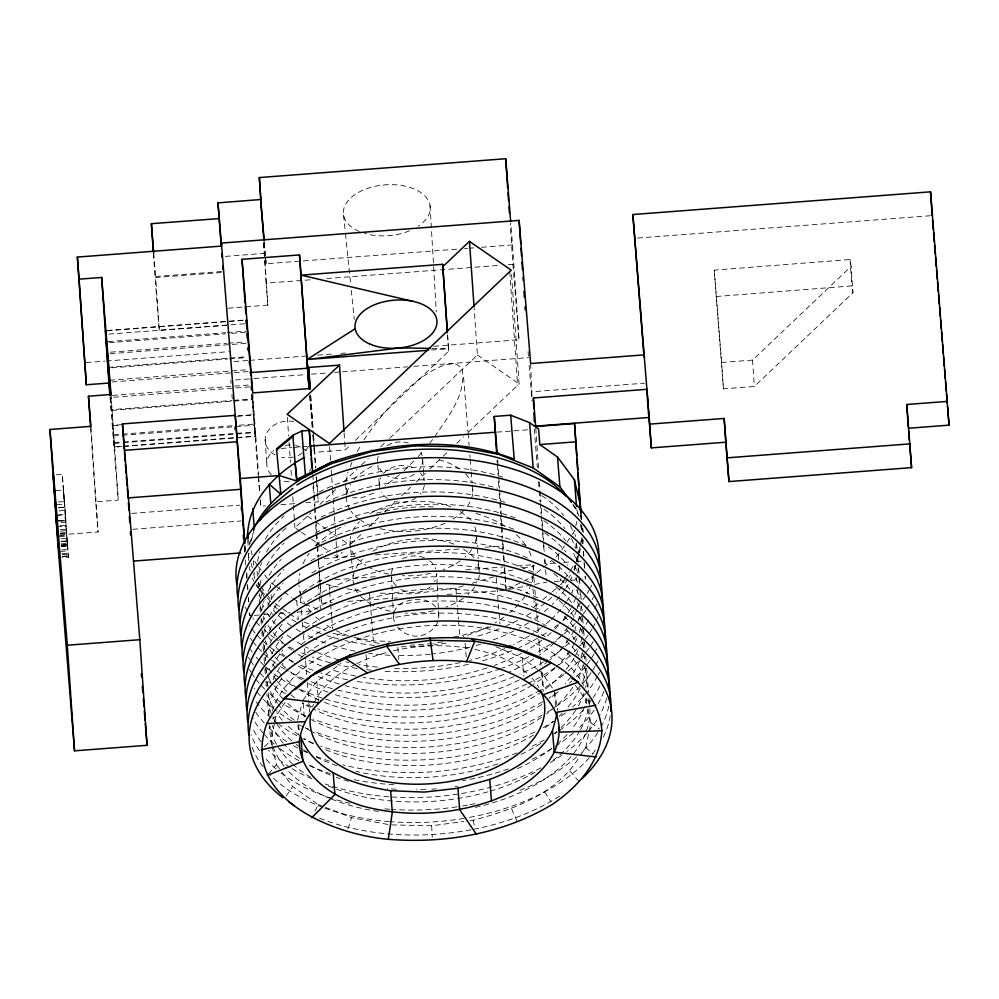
<?xml version="1.0" encoding="UTF-8"?>
<svg xmlns="http://www.w3.org/2000/svg" width="999" height="999" viewBox="0 0 999 999"><rect width="100%" height="100%" fill="white"/><g stroke="black" fill="none" stroke-linecap="round" stroke-linejoin="round"><path stroke-width="0.75" stroke-dasharray="5 3.75" d="M248.401 557.405L248.801 553.184L249.837 557.604M346.079 481.718L347.977 472.065M363.998 439.872C379.72 416.246 398.801 394.742 421.466 377.56C432.005 370.879 443.331 362.412 456.531 364.111L462.025 368.631C467.008 394.23 447.677 417.045 434.415 437.1M251.373 541.083L252.972 533.528M271.828 745.204L270.766 740.696L274.475 723.301M274.775 721.852L276.011 716.058L286.825 699.937M575.811 525.973L576.773 521.441M577.872 557.217L577.222 560.239L576.985 557.267M578.196 555.706L580.119 546.64M580.444 545.129L582.055 537.574M580.719 754.907L585.714 747.464L588.798 732.966M589.11 731.518L590.958 722.826L587.062 706.305M576.298 561.438L578.084 553.97M578.433 552.472L580.569 543.506M580.918 542.02L581.992 537.537M122.115 446.541L114.373 447.14L110.926 397.053M123.664 446.428L255.282 436.388L252.497 395.204M297.59 720.242L302.185 703.096M574.013 570.017L575.237 565.909A164.748 96.379 -4.6 0 1 573.389 569.83M348.027 828.82L351.523 817.632L390.209 824.874L431.68 825.761L463.886 821.478M577.035 560.189L578.833 554.457M579.283 553.021L580.631 548.726M582.429 542.994L583.329 540.122M350.274 466.533L351.985 462.375M314.997 811.126L318.231 804.545L292.632 786.5L281.83 771.977M357.267 451.623L361.014 445.092M555.968 557.055L560.963 551.198M561.838 549.9L566.171 543.431M567.032 542.145L571.378 535.676M572.24 534.378L574.837 530.506L575.324 536.451M563.361 580.931L560.751 584.815L560.277 578.858M564.223 579.632L569.43 571.878M570.292 570.579L574.625 564.123M470.017 820.654L473.089 820.254C513.261 809.789 557.492 793.506 579.895 756.143M286.126 796.103L292.632 786.5M302.947 700.249L316.808 681.281L340.984 663.336M418.231 456.605L423.027 450.949M429.745 443.007L432.629 439.61M268.306 774.15L276.436 764.722L272.19 746.703M403.983 470.779L413.848 460.964M314.148 447.677L314.523 452.31L345.279 449.962L350.899 444.592M355.394 440.297L448.726 351.086L447.54 334.19M264.435 746.753L270.766 740.696M350.899 544.068L362.162 533.341M368.931 526.91L379.058 517.257M384.69 511.9L395.954 501.173M401.586 495.816L410.601 487.237M416.233 481.868L425.237 473.289M429.745 469.006L442.132 457.205M443.269 456.143L447.764 451.848M456.78 443.269L463.536 436.838M468.044 432.542L519.093 383.953L511.463 273.239M723.451 388.861L721.64 362.462L752.547 360.102L851.148 266.358L850.049 259.503L714.223 270.13L723.451 388.861L754.345 386.501L852.946 292.757L851.148 266.358M300.05 531.306L294.93 527.759L310.889 512.962M319.892 504.433L335.652 489.485M343.531 482.017L357.03 469.205M361.526 464.935L368.281 458.529M380.656 446.79L385.164 442.52M389.66 438.249L477.422 355.007L474.163 308.304M334.628 555.194L337.187 556.967L342.432 552.035M523.888 580.981L532.017 576.86L535.601 573.888M536.8 572.889L551.186 561.013M537.986 603.621L534.403 606.593L533.916 600.649M542.782 599.662L551.173 592.732M552.372 591.745L559.552 585.801M272.577 718.88L276.011 716.058M399.375 474.737L385.114 485.926M499.825 574.175L504.82 571.64L513.761 569.892M507.642 589.235L522.539 581.668M373.601 493.144L361.638 497.739L352.597 497.764M380.307 593.169L412.737 593.868L455.906 588.111L463.349 585.889M472.277 583.216L496.091 576.073L496.84 585.377M453.608 636.962L459.777 636.138L491.033 626.773M522.714 568.156L534.652 565.821M509.278 589.348L528.683 585.601M534.665 584.452L546.603 582.155M281.106 448.464L291.883 447.602M293.419 447.477L308.816 446.228M228.259 308.216L267.844 305.12L264.673 256.98M716.033 296.528L851.86 285.901L852.946 292.757M225.362 256.406L264.947 253.334L266.159 263.736L458.279 249.063M464.485 248.589L467.582 248.351M469.13 248.227L473.776 247.877M481.53 247.277L512.512 244.917L510.814 223.364M637.574 238.062L930.631 215.722M267.844 305.12L266.084 283.179L311.114 279.732M326.636 278.546L498.951 265.397M508.266 264.685L512.924 264.323L510.164 223.951M107.105 330.507L244.917 319.992M107.043 330.756L244.855 320.242M108.779 334.128L245.292 323.701M108.117 341.646L225.799 332.679M227.347 332.555L245.929 331.144M109.353 342.719L225.487 333.866M231.681 333.391L245.617 332.33M110.539 352.172L226.673 343.319M228.222 343.194L245.255 341.895M110.127 353.721L246.391 343.331M86.126 362.562L104.72 361.139M106.269 361.026L228.696 351.685M108.017 367.345L247.377 356.718M111.788 367.832L227.922 358.978M229.47 358.853L246.503 357.555M234.016 361.538L247.964 360.477M249.513 360.352L309.915 355.744M317.657 355.144L334.69 353.846M340.884 353.371L345.542 353.022M433.816 346.278L519.005 339.76L512.512 244.917M431.368 350.037L448.476 348.726L448.726 351.086M109.64 380.257L249.001 369.63M112.225 381.955L248.489 371.566M235.452 379.97L252.51 378.671M254.058 378.559L305.232 374.65M311.426 374.175L328.484 372.864M334.69 372.402L340.896 371.928M342.445 371.803L407.567 366.833M413.773 366.358L528.508 357.605M112.363 395.442L250.175 384.927M249.65 386.875L110.29 397.502L111.251 409.69L232.03 400.474M233.579 400.362L252.16 398.938L255.282 436.388M111.925 410.414L252.834 399.662M532.055 396.278L531.693 391.795L644.555 383.179M121.778 424.637L112.487 425.349L114.373 447.14M237.912 415.784L253.396 414.597M113.049 425.836L120.792 425.237M236.925 416.383L253.958 415.084M113.686 434.802L232.917 425.699M239.111 425.237L254.595 424.051M113.362 435.989L234.141 426.773M235.689 426.66L254.27 425.237M114.211 442.669L121.953 442.082M123.501 441.97L255.12 431.93M114.011 443.419L121.753 442.832M123.302 442.707L254.92 432.667M114.448 446.878L122.19 446.291M123.739 446.166L255.357 436.126M56.281 474.825L62.3 474.363L65.946 520.666L58.429 521.241M55.969 490.609L63.486 490.034L65.946 520.666M58.142 501.998L64.161 501.548L62.3 474.363M60.215 534.852L98.114 531.955L95.692 501.823L118.244 500.087L111.014 394.48M56.931 504.645L64.448 504.07L63.486 490.034M58.604 507.604L64.623 507.142L65.235 514.697L56.006 515.434M58.691 507.804L64.71 507.342M58.941 510.876L64.96 510.414L65.822 522.09L59.528 522.677M58.004 515.047L65.522 514.473M131.693 513.399L239.822 505.157M56.419 520.716L65.434 520.029M58.254 521.141L65.772 520.566L67.507 545.716L61.488 546.178M60.127 525.811L66.146 525.362L67.682 546.053L68.419 557.28L62.363 557.629M56.881 526.823L65.909 526.136M60.352 529.632L66.371 529.17M60.527 531.106L66.546 530.644M60.402 533.041L66.409 532.579L68.419 557.28M60.377 533.666L66.396 533.204L65.022 514.747L65.534 522.215M132.78 529.283L240.909 520.991M59.303 535.789L66.821 535.214M59.441 536.663L66.958 536.088M60.864 538.848L66.871 538.386L67.507 545.716M61.201 541.333L67.22 540.871M61.314 541.633L67.333 541.171M61.276 543.831L67.283 543.369M61.264 544.83L67.283 544.38M61.463 545.304L67.482 544.842M61.414 545.442L67.433 544.979M61.676 546.515L67.682 546.053M61.676 549.9L67.695 549.45M60.502 551.448L68.019 550.874M62 553.733L68.019 553.271M62.225 554.595L68.244 554.133M62.225 556.306L68.244 555.856M62.35 556.73L68.369 556.268M321.291 580.844L318.182 581.081L320.916 582.155M335.277 579.782L375.686 576.698M465.821 569.83L503.121 566.982M517.107 565.921L534.215 564.622M554.37 581.555L565.234 580.731M571.44 580.257L582.305 579.42M254.358 615.384L262.05 614.797M263.586 614.685L272.827 613.973M278.983 613.498L289.747 612.662M297.44 612.075L312.837 610.889M226.91 325.237L159.241 330.344L155.007 276.548L222.665 271.441M159.241 330.344L155.657 277.485L223.326 272.377M496.79 432.13L512.262 430.969M513.811 430.844L530.844 429.57M260.252 500.012L260.751 506.231L265.409 505.869M280.956 504.682L294.942 503.621M305.831 502.797L318.269 501.848L317.932 497.19M545.092 563.786L544.667 557.617L545.092 563.786L554.408 563.099M563.736 562.412L569.954 561.95M576.161 561.488L583.94 560.914M324.176 558.491L355.207 556.318M375.374 554.907L462.25 548.838M485.514 547.215L502.584 546.016L503.196 553.658M320.192 586.425L321.541 603.221L332.392 602.459M347.914 601.386L392.894 598.239M394.455 598.126L397.552 597.914M447.19 594.442L504.595 590.434M431.83 348.439L448.476 348.726L447.515 334.915M353.933 637.325L373.351 640.958L390.347 641.333M326.398 584.315L338.112 587.062M347.078 588.748L363.511 591.82M333.004 633.416L344.967 635.651M292.969 598.314L296.778 600.998L303.758 603.733M305.157 604.283L317.732 609.203M304.083 622.04L314.198 626.023M315.647 626.598L325.774 630.569M318.231 804.545L324.026 806.83M325.474 807.392L351.523 817.632M495.879 646.703L522.265 657.891L537.524 669.442M575.399 685.489L585.289 698.801L589.235 701.211M307.517 516.171L313.923 520.554M315.197 521.441L325.449 528.459M326.723 529.333L336.975 536.363M342.095 539.872L349.775 545.142M301.336 532.18L310.302 538.386M311.576 539.26L321.828 546.341M323.102 547.227L329.508 551.648M477.422 355.007L519.093 383.953M275.162 585.764L270.067 582.18L270.542 587.949M276.436 586.663L282.792 591.146M284.066 592.032L291.696 597.414M275.399 603.633L298.289 619.767L297.714 612.549M590.958 722.826L599.425 729.008M538.698 670.329L542.207 673.001L553.483 689.722M459.34 469.155L455.731 466.396A63.337 37.05 -4.6 0 0 438.661 459.727M460.502 511.613L468.918 518.056A63.337 37.05 -4.6 0 1 470.991 520.429M463.511 549.038L471.928 555.481A63.337 37.05 -4.6 0 1 474.001 557.854M357.53 559.028L365.959 565.471M360.539 596.453L370.179 603.821M585.714 747.464L593.094 754.12M397.614 627.085C403.409 634.053 413.486 638.174 422.34 635.227A22.652 18.294 -13.3 0 0 437.924 611.213M569.917 771.028L578.508 780.943M256.318 584.914L260.314 589.597M261.313 590.771L266.296 596.628M267.295 597.802L272.277 603.658M573.239 504.707L576.785 509.49L577.834 513.536M257.63 565.446L253.184 559.465L253.659 565.234M258.516 566.633L261.189 570.229M264.735 574.999L267.407 578.596M258.254 583.016L260.04 585.402M260.926 586.6L266.258 593.768M267.145 594.967L271.591 600.948L271.004 593.731M276.436 764.722L280.931 770.766M256.006 584.877L258.516 588.349M259.353 589.497L262.712 594.118M544.642 791.92L550.986 801.797M511.613 808.703L516.858 820.778M473.089 820.254L474.775 827.322M576.785 509.49L577.834 513.911M580.269 524.225L581.655 530.132M585.289 698.801L586.713 704.807M248.664 540.309L249.713 544.73M251.099 550.624L252.148 555.044M251.224 563.498L252.272 567.919M253.659 573.813L254.708 578.234L254.233 572.452M347.115 493.244L345.529 484.478L346.378 494.917M554.358 691.008L557.867 710.676M298.401 724.787L299.762 732.342M343.581 215.072L345.304 231.968M345.467 233.504L350.649 284.153M351.286 290.297L354.27 319.468M545.591 569.905L546.478 580.619M264.385 242.357L266.159 263.736M64.161 501.548L64.623 507.142M529.133 365.347L531.992 401.011M534.24 428.908L537.362 467.669M538.486 481.618L539.11 489.373M539.235 490.921L540.097 501.773M540.222 503.334L541.096 514.185M541.221 515.734L543.094 538.985M543.593 545.192L544.093 551.386M554.482 692.532L555.581 706.318M512.924 264.323L519.005 339.76M542.207 673.001L543.693 691.37M532.892 565.109L533.391 571.291M533.891 577.472L534.39 583.653M534.89 589.835L535.751 600.649M535.876 602.185L536.75 612.999M536.875 614.547L537.749 625.362M537.874 626.91L538.736 637.724M538.861 639.26L540.484 659.34M540.609 660.888L540.971 665.521M541.47 671.703L542.969 690.234M522.265 657.891L523.751 676.261M503.321 555.182L504.183 565.871M504.295 567.407L506.143 590.322M496.965 586.925L498.963 611.713M499.088 613.261L499.962 624.1M463.598 377.397L467.969 431.63M468.094 433.179L469.093 445.579M469.842 454.882L470.092 457.979M470.217 459.528L471.091 470.379M471.216 471.928L472.077 482.767M472.577 488.973L472.827 492.07M476.398 536.363L477.235 546.853M477.36 548.339L478.196 558.828M478.321 560.327L479.283 572.302M465.097 643.256L466.208 657.042M455.906 588.111L457.405 606.705M457.53 608.254L458.404 619.105M458.529 620.654L459.777 636.138M397.852 647.265L398.838 659.515M369.493 592.931L373.351 640.958M365.996 654.545L367.22 669.854M350.062 540.721L350.299 543.706M350.786 549.7L351.386 557.18M351.498 558.678L352.347 569.155M352.834 575.149L353.072 578.146M329.146 585.389L329.52 590.034M329.645 591.583L330.519 602.434M330.632 603.983L331.631 616.371M331.755 617.919L332.63 628.771M309.89 395.104L312.65 429.12M313.149 435.302L314.023 446.128M309.665 396.241L312.312 428.846M312.824 435.064L313.461 442.832M313.961 449.038L315.484 467.682M316.233 476.998L316.496 480.107M316.621 481.655L317.507 492.532M317.632 494.08L318.269 501.848M318.219 561.975L319.081 572.677M319.205 574.2L320.067 584.89M318.431 584.153L319.293 594.917M319.418 596.453L320.404 608.753M316.808 681.281L318.406 701.186M299.95 591.458L300.324 596.091M300.449 597.639L300.949 603.821M301.448 609.989L302.31 620.804M302.435 622.352L303.309 633.166M303.434 634.715L304.058 642.432M304.545 648.613L305.419 659.427M305.544 660.976L306.793 676.423M307.28 682.592L309.653 711.95M296.778 600.998L297.24 606.768M303.197 703.308L304.433 718.618M297.964 724.837L298.701 734.015M251.698 394.38L258.242 475.162M258.366 476.71L259.74 493.793M247.752 540.184L248.214 545.966M244.693 546.441L245.192 552.572M230.806 380.332L231.056 383.429M231.93 394.268L232.305 398.913M234.54 426.798L234.79 429.895M244.256 547.602L244.63 552.247M245.255 559.989L245.754 566.183M246.378 573.926L246.753 578.571M247.252 584.765L247.615 589.422M248.364 598.713L248.614 601.81M249.488 612.649L249.738 615.746L249.425 611.113M714.223 270.13L721.64 362.462M581.143 515.222L581.505 519.68M582.217 528.596L582.454 531.568M584.053 562.437L584.552 568.531M575.911 543.881L576.273 548.339M558.366 555.069L558.728 559.54M559.203 565.484L559.677 571.428M532.017 576.86L532.492 582.804M532.966 588.748L533.803 599.163M264.086 242.57L264.947 253.334M153.709 252.897L155.657 277.485M110.002 396.915L118.244 500.087M251.798 394.368L252.16 398.938M422.664 459.777L424.138 480.469A22.615 18.344 -3.9 0 0 420.242 472.839M377.934 465.184L378.459 472.564M378.871 478.471L379.495 487.325A22.615 18.344 -3.9 0 1 380.706 477.847M310.814 396.278L313.112 428.883M313.549 435.089L314.098 442.857M314.535 449.063L315.846 467.694M316.508 477.01L316.945 483.216M317.058 484.765L317.819 495.641M252.759 392.919L258.554 475.187M258.666 476.735L259.877 493.806M260.314 500.024L260.751 506.231M509.765 271.578L517.594 385.364M310.514 395.242L312.899 429.17M313.012 430.719L313.873 443.057M313.986 444.605L314.523 452.31M850.049 259.503L851.86 285.901M752.547 360.102L754.345 386.501M580.943 514.11L581.268 518.756M581.693 524.962L582.217 532.704M582.642 538.898L582.966 543.556M583.491 551.298L583.816 555.943M584.34 563.698L584.665 568.344M580.769 514.597L581.081 519.23M581.505 525.412L581.818 530.032M582.454 539.298L582.779 543.931M583.304 551.648L583.616 556.281M535.789 428.034L538.636 469.692M539.485 482.03L540.022 489.747M540.122 491.283L540.859 502.085M541.283 508.254L541.708 514.423M542.132 520.591L543.506 540.646M543.606 542.195L544.243 551.448M528.084 351.436L528.396 356.056M344.118 432.992L345.279 449.962M329.633 446.603L330.594 460.589M331.231 469.917L331.656 476.136M331.755 477.684L332.505 488.573M332.617 490.122L334.315 514.997M334.415 516.545L335.164 527.435M335.277 528.983L336.014 539.86M336.126 541.421L336.875 552.297M336.975 553.858L337.187 556.967M312.837 474.575L314.098 493.169M314.198 494.73L314.935 505.569M315.035 507.13L315.871 519.53M315.984 521.078L316.708 531.93M316.82 533.478L317.557 544.33M317.657 545.879L318.394 556.73M318.494 558.279L319.23 569.13M319.33 570.679L320.067 581.53M320.179 583.079L320.904 593.93M321.328 600.124L321.541 603.221M313.074 486.288L313.586 494.018M313.698 495.566L314.423 506.381M314.535 507.929L315.259 518.743M315.684 524.925L316.196 532.654M316.308 534.203L317.033 545.017M317.145 546.565L317.869 557.38M287.375 417.395L288.649 436.051M289.073 442.27L290.459 462.475M290.996 470.254L291.421 476.461M292.794 496.678L294.505 521.54M294.605 523.101L294.93 527.759M265.172 439.722L266.808 463.636M244.867 544.805L245.292 550.973M246.778 572.564L247.203 578.733M247.627 584.902L247.939 589.522M248.464 597.24L248.788 601.86M244.767 546.403L245.08 551.036M153.409 253.234L155.007 276.548M90.884 426.348L98.114 531.955M90.697 428.833L95.692 501.823M263.748 243.007L264.573 255.432M497.764 460.452L498.763 475.911M498.863 477.46L499.562 488.286M499.662 489.822L500.362 500.649M500.462 502.197L501.96 525.387M502.06 526.935L502.747 537.749M503.146 543.943L503.546 550.124M503.946 556.306L504.345 562.487M504.745 568.681L506.043 588.773M497.027 459.915L497.227 462.999M497.327 464.535L498.026 475.299M498.414 481.443L498.813 487.599M499.213 493.743L499.712 501.436M499.8 502.972L500.499 513.736M500.599 515.272L501.286 526.036M501.386 527.572L502.085 538.336M502.185 539.872L502.584 546.016M263.511 242.794L266.084 283.179M430.045 205.432L436.288 311.875M431.68 825.761L432.267 837.362M437.175 584.203L436.663 573.626A22.615 18.344 -2.8 0 1 434.465 581.805M437.25 585.714L438.449 609.877M438.524 611.388L438.748 615.921M391.521 576.448L393.506 616.77M530.619 363.536L531.693 391.795M424.3 485.264A22.615 18.344 -3.9 0 1 420.129 494.243M416.071 497.814A22.615 18.344 -3.9 0 1 393.756 501.236M387.4 498.376A22.615 18.344 -3.9 0 1 381.181 491.883M383.504 473.563A22.615 18.344 -3.9 0 1 415.072 468.718M430.257 586.788A22.615 18.344 -2.8 0 1 398.289 587.674M396.303 585.926A22.615 18.344 -2.8 0 1 391.683 577.285M391.471 573.701A22.615 18.344 -2.8 0 1 394.318 565.634M402.485 558.691A22.615 18.344 -2.8 0 1 425.087 558.054M429.82 560.839A22.615 18.344 -2.8 0 1 435.814 568.906M435.589 606.967A22.652 18.294 -13.3 0 0 415.896 599.537C408.753 600.287 400.986 601.648 396.391 607.842A22.403 17.895 12 0 0 394.205 612.1M394.355 621.54A22.403 17.895 12 0 1 393.656 614.41M308.541 446.191A22.615 18.344 -3.9 0 1 303.546 452.21M302.46 453.047A22.615 18.344 -3.9 0 1 296.154 456.281M293.344 457.092A22.615 18.344 -3.9 0 1 281.643 457.242M274.987 454.87A22.615 18.344 -3.9 0 1 267.307 432.117A22.615 18.344 -3.9 0 1 293.906 421.615M472.09 485.177A63.337 37.05 -4.6 0 1 465.434 508.753M463.386 510.964A63.337 37.05 -4.6 0 1 452.934 519.018M445.192 523.076A63.337 37.05 -4.6 0 1 379.208 528.384M371.828 525.973A63.337 37.05 -4.6 0 1 360.876 520.417M359.59 519.53A63.337 37.05 -4.6 0 1 350.974 511.113M350.137 509.852A63.337 37.05 -4.6 0 1 350.474 484.353M353.896 479.72A63.337 37.05 -4.6 0 1 372.777 466.046M465.359 473.751A63.337 37.05 -4.6 0 1 471.191 482.505M479.295 575.174A63.337 37.05 -4.6 0 1 476.748 583.503M474.662 587.037A63.337 37.05 -4.6 0 1 467.944 594.592M463.349 598.226A63.337 37.05 -4.6 0 1 446.116 607.105M433.566 610.751A63.337 37.05 -4.6 0 1 405.282 613.111M390.234 611.176A63.337 37.05 -4.6 0 1 371.441 604.52M357.555 592.844A63.337 37.05 -4.6 0 1 354.707 587.699M353.808 585.027A63.337 37.05 -4.6 0 1 362.525 559.24M372.964 551.198A63.337 37.05 -4.6 0 1 454.083 544.23M477.772 564.235A63.337 37.05 -4.6 0 1 479.433 572.415M476.273 537.749A63.337 37.05 -4.6 0 1 473.726 546.078M471.653 549.612A63.337 37.05 -4.6 0 1 464.922 557.167M460.339 560.801A63.337 37.05 -4.6 0 1 443.094 569.68M430.557 573.326A63.337 37.05 -4.6 0 1 402.272 575.686M388.748 574.063A63.337 37.05 -4.6 0 1 368.431 567.095M354.545 555.419A63.337 37.05 -4.6 0 1 350.674 536.538M352.722 531.006A63.337 37.05 -4.6 0 1 359.515 521.815M369.955 513.761A63.337 37.05 -4.6 0 1 451.061 506.805M474.75 526.81A63.337 37.05 -4.6 0 1 476.423 534.989M570.491 575.024A164.748 96.379 -4.6 0 1 568.856 577.609M567.994 578.896A164.748 96.379 -4.6 0 1 563.261 585.214M562.237 586.463A164.748 96.379 -4.6 0 1 556.043 593.206M551.76 597.29A164.748 96.379 -4.6 0 1 524.313 616.845M517.644 620.441A164.748 96.379 -4.6 0 1 506.418 625.774M499.15 628.808A164.748 96.379 -4.6 0 1 474.7 636.962M446.141 643.181A164.748 96.379 -4.6 0 1 433.903 644.867M432.367 645.042A164.748 96.379 -4.6 0 1 400.199 646.753M374.488 645.404A164.748 96.379 -4.6 0 1 344.967 640.584M339.061 639.148A164.748 96.379 -4.6 0 1 327.123 635.664M321.166 633.603A164.748 96.379 -4.6 0 1 312.55 630.219M307.068 627.772A164.748 96.379 -4.6 0 1 300.562 624.537M296.303 622.19A164.748 96.379 -4.6 0 1 286.938 616.271M285.677 615.384A164.748 96.379 -4.6 0 1 278.546 609.852M277.447 608.891A164.748 96.379 -4.6 0 1 274.263 606.006M310.726 468.968A22.615 18.344 -3.9 0 1 309.553 471.216M289.123 481.718A22.615 18.344 -3.9 0 1 280.494 480.432M271.303 474.762A22.615 18.344 -3.9 0 1 273.639 450.561M285.277 445.392A22.615 18.344 -3.9 0 1 292.645 445.104M295.542 445.529A22.615 18.344 -3.9 0 1 300.961 447.29M302.197 447.914A22.615 18.344 -3.9 0 1 308.366 452.909M253.671 581.156A168.044 98.302 -4.6 0 1 252.472 578.284M250.125 570.928A168.044 98.302 -4.6 0 1 249.188 566.433M248.501 560.414A168.044 98.302 -4.6 0 1 248.451 554.395M249.887 543.706A168.044 98.302 -4.6 0 1 253.883 531.605M572.839 504.782A168.044 98.302 -4.6 0 1 579.108 516.383M582.704 528.171A168.044 98.302 -4.6 0 1 583.404 532.679M577.097 556.555A160.439 93.844 -4.6 0 1 576.123 563.848M575.811 565.309A160.439 93.844 -4.6 0 1 573.151 574.013M571.99 576.86A160.439 93.844 -4.6 0 1 570.816 579.408M568.119 584.477A160.439 93.844 -4.6 0 1 565.771 588.261M564.934 589.51A160.439 93.844 -4.6 0 1 552.285 604.445M548.039 608.391A160.439 93.844 -4.6 0 1 543.481 612.25M538.636 615.996A160.439 93.844 -4.6 0 1 530.919 621.316M528.459 622.877A160.439 93.844 -4.6 0 1 519.355 628.146M513.848 631.006A160.439 93.844 -4.6 0 1 490.871 640.746M480.644 644.143A160.439 93.844 -4.6 0 1 476.148 645.466M470.092 647.115A160.439 93.844 -4.6 0 1 431.868 654.033M430.319 654.195A160.439 93.844 -4.6 0 1 396.278 655.506M390.109 655.282A160.439 93.844 -4.6 0 1 368.793 653.371M355.132 651.148A160.439 93.844 -4.6 0 1 333.129 645.654M325.512 643.119A160.439 93.844 -4.6 0 1 313.898 638.486M312.5 637.874A160.439 93.844 -4.6 0 1 304.508 633.953M300.362 631.668A160.439 93.844 -4.6 0 1 292.495 626.76M291.246 625.911A160.439 93.844 -4.6 0 1 283.067 619.642M281.993 618.718A160.439 93.844 -4.6 0 1 278.896 615.896M276.623 613.661A160.439 93.844 -4.6 0 1 271.416 607.804M270.467 606.605A160.439 93.844 -4.6 0 1 265.409 599.188M264.685 597.926A160.439 93.844 -4.6 0 1 260.289 588.286M259.777 586.8A160.439 93.844 -4.6 0 1 258.516 582.292M257.442 576.198A160.439 93.844 -4.6 0 1 257.043 570.092M257.655 561.401A160.439 93.844 -4.6 0 1 260.09 551.198M265.434 539.11A160.439 93.844 -4.6 0 1 284.078 515.896M319.031 492.02A160.439 93.844 -4.6 0 1 502.684 477.147M541.783 495.566A160.439 93.844 -4.6 0 1 563.811 515.721M570.279 525.661A160.439 93.844 -4.6 0 1 573.988 534.04M576.386 543.069A160.439 93.844 -4.6 0 1 577.235 552.235M359.303 231.468A43.544 25.474 -4.6 0 1 353.883 195.342A43.544 25.474 -4.6 0 1 415.971 189.785A43.544 25.474 -4.6 0 1 418.294 226.186M409.478 230.831A43.544 25.474 -4.6 0 1 364.623 233.366M422.739 459.203A22.615 18.332 -4.1 0 1 419.28 469.567M414.398 474.163A22.615 18.332 -4.1 0 1 386.888 475.449M382.605 472.265A22.615 18.332 -4.1 0 1 378.109 464.872M377.547 461.326A22.615 18.332 -4.1 0 1 379.033 454.233M387.063 445.629A22.615 18.332 -4.1 0 1 408.204 442.944M420.779 452.285A22.615 18.332 -4.1 0 1 422.177 455.656M591.745 585.089A181.843 106.369 -4.6 0 1 590.434 587.699M589.747 588.998A181.843 106.369 -4.6 0 1 586.675 594.18M585.851 595.479A181.843 106.369 -4.6 0 1 582.255 600.574M577.21 606.78A181.843 106.369 -4.6 0 0 581.293 601.823A160.439 93.844 -4.6 0 0 580.369 592.682M574.05 610.252A181.843 106.369 -4.6 0 1 567.744 616.47M566.62 617.494A181.843 106.369 -4.6 0 1 559.502 623.501M558.254 624.475A181.843 106.369 -4.6 0 1 553.121 628.309M546.391 632.879A181.843 106.369 -4.6 0 1 542.644 635.227M537.462 638.299A181.843 106.369 -4.6 0 1 519.33 647.514M511.95 650.699A181.843 106.369 -4.6 0 1 478.821 661.763M468.294 664.335A181.843 106.369 -4.6 0 1 381.743 671.091M371.353 670.229A181.843 106.369 -4.6 0 1 366.645 669.717M357.292 668.443A181.843 106.369 -4.6 0 1 337.575 664.635M330.332 662.812A181.843 106.369 -4.6 0 1 312.125 657.067M306.231 654.807A181.843 106.369 -4.6 0 1 299.126 651.773M293.681 649.2A181.843 106.369 -4.6 0 1 275.949 638.923M274.663 638.036A181.843 106.369 -4.6 0 1 267.32 632.517M266.171 631.568A181.843 106.369 -4.6 0 1 263.923 629.657M259.565 625.599A181.843 106.369 -4.6 0 1 253.034 618.518M252.035 617.295A181.843 106.369 -4.6 0 1 248.339 612.312M247.49 611.051A181.843 106.369 -4.6 0 1 245.117 607.217M578.221 567.981A160.439 93.844 -4.6 0 1 577.659 573.801M577.422 575.262A160.439 93.844 -4.6 0 1 575.686 582.554M573.026 589.747A160.439 93.844 -4.6 0 1 571.853 592.282M569.155 597.365A160.439 93.844 -4.6 0 1 566.808 601.136M565.971 602.385A160.439 93.844 -4.6 0 1 551.236 619.318M550.162 620.304A160.439 93.844 -4.6 0 1 542.12 627.022M540.909 627.946A160.439 93.844 -4.6 0 1 531.955 634.203M529.495 635.751A160.439 93.844 -4.6 0 1 513.486 644.58M504.845 648.538A160.439 93.844 -4.6 0 1 469.605 660.389M460.402 662.537A160.439 93.844 -4.6 0 1 391.146 668.169M377.522 667.157A160.439 93.844 -4.6 0 1 359.165 664.585M348.788 662.462A160.439 93.844 -4.6 0 1 345.891 661.775M338.836 659.914A160.439 93.844 -4.6 0 1 317.757 652.597M316.333 651.985A160.439 93.844 -4.6 0 1 305.544 646.828M301.398 644.542A160.439 93.844 -4.6 0 1 292.282 638.786M291.046 637.924A160.439 93.844 -4.6 0 1 284.103 632.529M283.029 631.605A160.439 93.844 -4.6 0 1 276.561 625.399M275.499 624.238A160.439 93.844 -4.6 0 1 270.579 618.269M269.693 617.045A160.439 93.844 -4.6 0 1 265.035 609.54M263.748 607.005A160.439 93.844 -4.6 0 1 262.462 604.108M260.352 598.189A160.439 93.844 -4.6 0 1 259.216 593.656M258.316 587.549A160.439 93.844 -4.6 0 1 258.079 582.979M258.691 574.288A160.439 93.844 -4.6 0 1 261.626 562.637M266.471 551.997A160.439 93.844 -4.6 0 1 287.275 526.81M325.711 502.147A160.439 93.844 -4.6 0 1 497.514 488.174M544.068 509.303A160.439 93.844 -4.6 0 1 564.847 528.596M571.316 538.548A160.439 93.844 -4.6 0 1 575.524 548.401M577.672 557.479A160.439 93.844 -4.6 0 1 578.271 565.109M582.167 615.172A160.439 93.844 -4.6 0 1 581.58 622.427M580.407 628.271A160.439 93.844 -4.6 0 1 579.133 632.629M576.935 638.361A160.439 93.844 -4.6 0 1 575.137 642.17M574.475 643.443A160.439 93.844 -4.6 0 1 570.716 649.762M569.88 651.011A160.439 93.844 -4.6 0 1 556.193 666.945M555.144 667.931A160.439 93.844 -4.6 0 1 533.404 684.377M532.142 685.152A160.439 93.844 -4.6 0 1 320.242 700.611M318.843 699.999A160.439 93.844 -4.6 0 1 298.701 689.11M297.44 688.261A160.439 93.844 -4.6 0 1 283.853 677.397M281.581 675.162A160.439 93.844 -4.6 0 1 276.373 669.318M275.412 668.106A160.439 93.844 -4.6 0 1 271.116 661.937M267.657 655.619A160.439 93.844 -4.6 0 1 265.235 649.787M264.735 648.301A160.439 93.844 -4.6 0 1 263.474 643.793M262.225 636.176A160.439 93.844 -4.6 0 1 261.988 631.593M262.6 622.901A160.439 93.844 -4.6 0 1 265.035 612.699M267.807 605.694A160.439 93.844 -4.6 0 1 283.029 583.404M310.764 560.951A160.439 93.844 -4.6 0 1 526.723 545.953M551.61 560.551A160.439 93.844 -4.6 0 1 571.428 580.894M576.51 589.71A160.439 93.844 -4.6 0 1 579.907 598.526M581.58 606.106A160.439 93.844 -4.6 0 1 582.18 613.736M578.409 568.256A160.439 93.844 -4.6 0 1 578.658 586.101M578.421 587.562A160.439 93.844 -4.6 0 1 576.211 596.303M575.711 597.752A160.439 93.844 -4.6 0 1 571.553 607.117M570.866 608.391A160.439 93.844 -4.6 0 1 560.327 623.251M558.216 625.611A160.439 93.844 -4.6 0 1 552.222 631.605M551.148 632.592A160.439 93.844 -4.6 0 1 543.119 639.323M541.895 640.247A160.439 93.844 -4.6 0 1 526.673 650.349M521.378 653.334A160.439 93.844 -4.6 0 1 494.318 665.409M487.1 667.906A160.439 93.844 -4.6 0 1 363.174 677.409M355.656 676.023A160.439 93.844 -4.6 0 1 330.557 669.355M321.628 666.071A160.439 93.844 -4.6 0 1 306.531 659.128M302.385 656.842A160.439 93.844 -4.6 0 1 293.269 651.086M292.033 650.224A160.439 93.844 -4.6 0 1 287.325 646.653M282.967 642.969A160.439 93.844 -4.6 0 1 277.56 637.687M276.486 636.538A160.439 93.844 -4.6 0 1 271.566 630.569M270.679 629.345A160.439 93.844 -4.6 0 1 266.021 621.84M264.735 619.305A160.439 93.844 -4.6 0 1 263.449 616.408M261.351 610.489A160.439 93.844 -4.6 0 1 260.215 605.956M259.915 604.432A160.439 93.844 -4.6 0 1 259.066 595.279M259.915 585.127A160.439 93.844 -4.6 0 1 261.651 577.822M266.77 565.559A160.439 93.844 -4.6 0 1 284.016 543.056M321.054 517.207A160.439 93.844 -4.6 0 1 507.767 503.334M543.806 520.741A160.439 93.844 -4.6 0 1 565.834 540.896M573.588 553.384A160.439 93.844 -4.6 0 1 576.523 560.701M584.003 642.295A160.439 93.844 -4.6 0 1 582.704 651.048M582.355 652.509A160.439 93.844 -4.6 0 1 571.828 675.249M570.966 676.498A160.439 93.844 -4.6 0 1 565.209 683.816M556.031 693.169A160.439 93.844 -4.6 0 1 549.188 698.95M541.733 704.445A160.439 93.844 -4.6 0 1 311.413 719.692M305.906 716.62A160.439 93.844 -4.6 0 1 285.801 701.648M283.529 699.4A160.439 93.844 -4.6 0 1 273.863 687.437M270.891 682.404A160.439 93.844 -4.6 0 1 267.183 674.038M266.683 672.552A160.439 93.844 -4.6 0 1 264.785 664.997M264.548 663.473A160.439 93.844 -4.6 0 1 263.948 655.844M264.198 650.062A160.439 93.844 -4.6 0 1 265.722 641.308M269.193 631.206A160.439 93.844 -4.6 0 1 281.843 611.201M302.547 592.082A160.439 93.844 -4.6 0 1 527.285 569.58M528.671 570.204A160.439 93.844 -4.6 0 1 535.377 573.451M555.881 586.588A160.439 93.844 -4.6 0 1 572.527 603.908M579.757 616.845A160.439 93.844 -4.6 0 1 582.28 624.275M583.528 630.344A160.439 93.844 -4.6 0 1 584.128 637.974M588.836 700.037A160.439 93.844 -4.6 0 1 572.077 755.344M571.053 756.543A160.439 93.844 -4.6 0 1 472.115 808.129M378.471 811.425A160.439 93.844 -4.6 0 1 330.906 798.788M329.47 798.189A160.439 93.844 -4.6 0 1 285.152 767.482M284.166 766.283A160.439 93.844 -4.6 0 1 273.039 746.765M272.54 745.279A160.439 93.844 -4.6 0 1 269.842 725.699M272.377 711.126A160.439 93.844 -4.6 0 1 421.778 626.136A160.439 93.844 -4.6 0 1 583.691 685.414M610.264 715.696A181.843 106.369 -4.6 0 1 601.873 739.834M595.329 750.137A181.843 106.369 -4.6 0 1 590.397 756.393M589.348 757.617A181.843 106.369 -4.6 0 1 465.534 818.106M464.036 818.368A181.843 106.369 -4.6 0 1 390.884 821.715M389.398 821.603A181.843 106.369 -4.6 0 1 324.263 807.904M322.777 807.354A181.843 106.369 -4.6 0 1 270.542 775.286M263.199 766.895A181.843 106.369 -4.6 0 1 252.048 747.015M593.418 597.052A181.843 106.369 -4.6 0 1 592.17 599.65M589.335 604.857A181.843 106.369 -4.6 0 1 586.913 608.728M586.051 610.014A181.843 106.369 -4.6 0 1 582.355 615.084M581.368 616.333A181.843 106.369 -4.6 0 1 578.271 620.042M575.112 623.501A181.843 106.369 -4.6 0 1 572.052 626.635M567.682 630.744A181.843 106.369 -4.6 0 1 551.535 643.418M550.187 644.33A181.843 106.369 -4.6 0 1 535.864 653.046M528.983 656.668A181.843 106.369 -4.6 0 1 501.735 668.269M500.324 668.768A181.843 106.369 -4.6 0 1 355.269 681.206M347.615 679.819A181.843 106.369 -4.6 0 1 320.779 672.939M313.199 670.329A181.843 106.369 -4.6 0 1 298.813 664.397M293.431 661.8A181.843 106.369 -4.6 0 1 285.127 657.28M283.741 656.455A181.843 106.369 -4.6 0 1 275.724 651.298M274.45 650.399A181.843 106.369 -4.6 0 1 268.381 645.779M267.233 644.83A181.843 106.369 -4.6 0 1 261.8 639.997M260.627 638.861A181.843 106.369 -4.6 0 1 256.169 634.178M255.12 632.979A181.843 106.369 -4.6 0 1 249.4 625.574M589.01 698.588A160.439 93.844 -4.6 0 1 588.399 707.28M588.161 708.741A160.439 93.844 -4.6 0 1 580.606 729.57M579.895 730.831A160.439 93.844 -4.6 0 1 550.412 762.349M535.114 772.289A160.439 93.844 -4.6 0 1 489.435 791.395M487.924 791.82A160.439 93.844 -4.6 0 1 325.674 784.852M310.789 777.234A160.439 93.844 -4.6 0 1 293.768 765.072M292.719 764.135A160.439 93.844 -4.6 0 1 277.185 745.541M276.461 744.28A160.439 93.844 -4.6 0 1 269.668 725.611M268.831 715.022A160.439 93.844 -4.6 0 1 282.879 676.685M300.262 658.341A160.439 93.844 -4.6 0 1 547.04 637.799M567.157 652.784A160.439 93.844 -4.6 0 1 588.611 692.482M586.663 668.244A160.439 93.844 -4.6 0 1 585.626 687.424M584.015 693.244A160.439 93.844 -4.6 0 1 576.411 709.115M575.599 710.364A160.439 93.844 -4.6 0 1 561.076 727.547M556.755 731.48A160.439 93.844 -4.6 0 1 554.47 733.416M540.746 743.431A160.439 93.844 -4.6 0 1 517.994 755.831M497.814 763.873A160.439 93.844 -4.6 0 1 356.119 771.353M336.838 765.758A160.439 93.844 -4.6 0 1 314.335 756.056M307.492 752.197A160.439 93.844 -4.6 0 1 303.584 749.725M298.626 746.278A160.439 93.844 -4.6 0 1 296.266 744.492M291.82 740.833A160.439 93.844 -4.6 0 1 275.999 722.552M275.237 721.303A160.439 93.844 -4.6 0 1 272.54 716.233M271.241 713.336A160.439 93.844 -4.6 0 1 266.908 693.731M267.12 686.425A160.439 93.844 -4.6 0 1 269.031 676.211M272.677 666.308A160.439 93.844 -4.6 0 1 282.792 649.987M305.469 628.446A160.439 93.844 -4.6 0 1 539.585 610.489M566.346 629.645A160.439 93.844 -4.6 0 1 577.135 642.744M582.679 653.209A160.439 93.844 -4.6 0 1 585.202 660.639M603.808 691.558A181.843 106.369 -4.6 0 1 598.139 703.708M594.118 710.164A181.843 106.369 -4.6 0 1 577.959 728.858M573.438 732.929A181.843 106.369 -4.6 0 1 555.506 746.29M551.773 748.638A181.843 106.369 -4.6 0 1 529.907 760.264M508.391 768.93A181.843 106.369 -4.6 0 1 462.525 780.694M393.893 784.69A181.843 106.369 -4.6 0 1 354.158 779.682M330.382 773.588A181.843 106.369 -4.6 0 1 306.868 764.56M298.888 760.614A181.843 106.369 -4.6 0 1 278.808 747.801M274.163 744.03A181.843 106.369 -4.6 0 1 264.236 734.34M263.187 733.141A181.843 106.369 -4.6 0 1 252.148 716.758M596.853 648.613A181.843 106.369 -4.6 0 1 594.855 652.522M594.13 653.821A181.843 106.369 -4.6 0 1 590.958 658.99M590.097 660.277A181.843 106.369 -4.6 0 1 586.401 665.346M585.414 666.595A181.843 106.369 -4.6 0 1 576.098 676.897M571.728 681.018A181.843 106.369 -4.6 0 1 569.43 683.041M558.229 691.82A181.843 106.369 -4.6 0 1 549.013 697.964M542.582 701.81A181.843 106.369 -4.6 0 1 312.799 718.905M305.632 715.921A181.843 106.369 -4.6 0 1 282.38 703.321M281.069 702.447A181.843 106.369 -4.6 0 1 267.957 692.207M264.673 689.123A181.843 106.369 -4.6 0 1 260.215 684.452M259.166 683.254A181.843 106.369 -4.6 0 1 255.245 678.346M254.333 677.097A181.843 106.369 -4.6 0 1 251.773 673.301M250.986 672.027A181.843 106.369 -4.6 0 1 249.5 669.455M580.244 589.71A160.439 93.844 -4.6 0 1 579.645 598.401M578.471 604.245A160.439 93.844 -4.6 0 1 577.197 608.603M576.71 610.052A160.439 93.844 -4.6 0 1 573.838 616.883M573.201 618.144A160.439 93.844 -4.6 0 1 568.793 625.736M567.944 626.985A160.439 93.844 -4.6 0 1 563.349 633.141M562.35 634.34A160.439 93.844 -4.6 0 1 555.294 641.92M554.27 642.919A160.439 93.844 -4.6 0 1 539.135 655.282M533.928 658.791A160.439 93.844 -4.6 0 1 509.74 671.852M503.871 674.375A160.439 93.844 -4.6 0 1 345.017 685.651M339.248 684.065A160.439 93.844 -4.6 0 1 315.522 675.349M310.127 672.764A160.439 93.844 -4.6 0 1 294.255 663.386M293.032 662.512A160.439 93.844 -4.6 0 1 286.089 657.117M285.015 656.193A160.439 93.844 -4.6 0 1 281.918 653.371M279.645 651.136A160.439 93.844 -4.6 0 1 274.438 645.292M270.804 640.409A160.439 93.844 -4.6 0 1 268.431 636.663M265.722 631.593A160.439 93.844 -4.6 0 1 264.435 628.708M262.337 622.777A160.439 93.844 -4.6 0 1 261.201 618.244M260.289 612.15A160.439 93.844 -4.6 0 1 260.065 607.567M260.664 598.876A160.439 93.844 -4.6 0 1 262.637 590.122M269.181 575.324A160.439 93.844 -4.6 0 1 281.106 559.378M315.272 533.129A160.439 93.844 -4.6 0 1 516.233 518.344M544.805 533.041A160.439 93.844 -4.6 0 1 565.871 551.997M574.575 565.684A160.439 93.844 -4.6 0 1 577.509 573.001M579.108 579.033A160.439 93.844 -4.6 0 1 580.132 586.663M559.527 796.178A181.843 106.369 -4.6 0 1 472.527 829.495M471.029 829.769A181.843 106.369 -4.6 0 1 316.496 816.932M597.777 616.708A181.843 106.369 -4.6 0 1 596.041 621.053M594.842 623.663A181.843 106.369 -4.6 0 1 592.844 627.559M592.12 628.87A181.843 106.369 -4.6 0 1 588.948 634.04M588.086 635.314A181.843 106.369 -4.6 0 1 584.39 640.396M583.404 641.645A181.843 106.369 -4.6 0 1 578.134 647.764M577.16 648.813A181.843 106.369 -4.6 0 1 574.088 651.935M569.717 656.056A181.843 106.369 -4.6 0 1 556.218 666.87M554.895 667.794A181.843 106.369 -4.6 0 1 528.196 683.378M526.76 684.065A181.843 106.369 -4.6 0 1 299.475 689.073M292.869 685.764A181.843 106.369 -4.6 0 1 270.417 671.091M269.268 670.142A181.843 106.369 -4.6 0 1 265.946 667.257M263.836 665.297A181.843 106.369 -4.6 0 1 260.389 661.85M259.29 660.676A181.843 106.369 -4.6 0 1 256.131 657.08M252.322 652.135A181.843 106.369 -4.6 0 1 250.587 649.612M581.093 606.156A160.439 93.844 -4.6 0 1 580.619 610.526M579.445 616.371A160.439 93.844 -4.6 0 1 577.147 623.613M575.973 626.473A160.439 93.844 -4.6 0 1 574.812 629.008M574.175 630.282A160.439 93.844 -4.6 0 1 569.767 637.861M568.931 639.11A160.439 93.844 -4.6 0 1 549.787 659.939M548.638 660.901A160.439 93.844 -4.6 0 1 543.856 664.672M519.23 679.907A160.439 93.844 -4.6 0 1 334.041 694.28M328.009 692.182A160.439 93.844 -4.6 0 1 308.504 683.553M301.661 679.682A160.439 93.844 -4.6 0 1 287.063 669.255M285.989 668.319A160.439 93.844 -4.6 0 1 279.52 662.125M278.446 660.963A160.439 93.844 -4.6 0 1 273.539 654.994M272.64 653.771A160.439 93.844 -4.6 0 1 267.982 646.266M266.696 643.731A160.439 93.844 -4.6 0 1 265.409 640.834M263.311 634.914A160.439 93.844 -4.6 0 1 262.175 630.381M261.263 624.275A160.439 93.844 -4.6 0 1 261.039 619.705M261.638 611.013A160.439 93.844 -4.6 0 1 264.086 600.799M268.082 591.258A160.439 93.844 -4.6 0 1 283.991 569.492M314.922 546.003A160.439 93.844 -4.6 0 1 320.267 543.056M321.641 542.332A160.439 93.844 -4.6 0 1 514.26 529.345M548.251 546.89A160.439 93.844 -4.6 0 1 567.807 565.322M575.561 577.809A160.439 93.844 -4.6 0 1 578.483 585.127M597.864 661.088A181.843 106.369 -4.6 0 1 595.854 664.997M595.129 666.296A181.843 106.369 -4.6 0 1 591.957 671.465M591.108 672.752A181.843 106.369 -4.6 0 1 555.232 707.067M551.273 709.665A181.843 106.369 -4.6 0 1 547.489 712M542.257 715.034A181.843 106.369 -4.6 0 1 313.798 731.38M308.042 729.008A181.843 106.369 -4.6 0 1 305.244 727.771M303.858 727.135A181.843 106.369 -4.6 0 1 298.476 724.537M291.583 720.828A181.843 106.369 -4.6 0 1 274.6 709.452M273.439 708.516A181.843 106.369 -4.6 0 1 261.226 696.915M260.177 695.716A181.843 106.369 -4.6 0 1 254.445 688.311M583.104 628.733A160.439 93.844 -4.6 0 1 582.317 636.013M582.042 637.474A160.439 93.844 -4.6 0 1 579.607 646.203M577.909 650.486A160.439 93.844 -4.6 0 1 574.762 656.83M574.038 658.104A160.439 93.844 -4.6 0 1 565.259 670.491M562.112 674.05A160.439 93.844 -4.6 0 1 543.306 690.534M542.045 691.433A160.439 93.844 -4.6 0 1 313.024 708.915M310.439 707.579A160.439 93.844 -4.6 0 1 302.272 702.896M294.73 697.789A160.439 93.844 -4.6 0 1 291.221 695.104M286.863 691.408A160.439 93.844 -4.6 0 1 277.347 681.43M276.386 680.232A160.439 93.844 -4.6 0 1 272.09 674.063M271.341 672.814A160.439 93.844 -4.6 0 1 268.631 667.744M265.709 660.426A160.439 93.844 -4.6 0 1 264.822 657.429M263.561 651.348A160.439 93.844 -4.6 0 1 262.962 643.718M263.374 636.488A160.439 93.844 -4.6 0 1 265.547 626.273M269.38 616.545A160.439 93.844 -4.6 0 1 284.003 595.516M311.75 573.076A160.439 93.844 -4.6 0 1 527.697 558.079M553.758 573.563A160.439 93.844 -4.6 0 1 572.402 593.019M577.484 601.823A160.439 93.844 -4.6 0 1 580.419 609.153M582.554 618.219A160.439 93.844 -4.6 0 1 583.116 624.338M584.852 655.868A160.439 93.844 -4.6 0 1 584.502 658.791M583.329 664.635A160.439 93.844 -4.6 0 1 577.397 679.807M572.814 687.374A160.439 93.844 -4.6 0 1 546.503 713.86M541.421 717.444A160.439 93.844 -4.6 0 1 312.387 731.817M310.989 731.068A160.439 93.844 -4.6 0 1 304.22 727.135M294.318 720.254A160.439 93.844 -4.6 0 1 278.334 704.47M277.422 703.259A160.439 93.844 -4.6 0 1 268.706 687.637M268.157 686.151A160.439 93.844 -4.6 0 1 266.396 680.157M265.309 674.063A160.439 93.844 -4.6 0 1 264.922 667.969M265.322 660.726A160.439 93.844 -4.6 0 1 266.696 653.421M270.167 643.331A160.439 93.844 -4.6 0 1 282.817 623.326M307.317 601.498A160.439 93.844 -4.6 0 1 531.018 582.954M559.078 600.549A160.439 93.844 -4.6 0 1 575.187 618.506M580.107 627.509A160.439 93.844 -4.6 0 1 582.829 634.889M584.502 642.469A160.439 93.844 -4.6 0 1 585.102 650.099M599.475 672.265A181.843 106.369 -4.6 0 1 598.226 674.862M597.552 676.161A181.843 106.369 -4.6 0 1 588.411 690.297M587.424 691.545A181.843 106.369 -4.6 0 1 572.589 706.98M565.372 712.949A181.843 106.369 -4.6 0 1 558.916 717.707M543.256 727.509A181.843 106.369 -4.6 0 0 553.508 721.34A160.439 93.844 -4.6 0 1 542.395 729.57M535.039 731.88A181.843 106.369 -4.6 0 1 320.741 746.078M313.349 743.281A181.843 106.369 -4.6 0 1 303.496 738.973M296.878 735.664A181.843 106.369 -4.6 0 1 279.258 724.7M278.022 723.788A181.843 106.369 -4.6 0 1 272.153 719.08M271.041 718.119A181.843 106.369 -4.6 0 1 260.152 706.98M259.153 705.756A181.843 106.369 -4.6 0 1 255.457 700.786M608.728 706.181A181.843 106.369 -4.6 0 1 601.573 726.061M597.814 732.542A181.843 106.369 -4.6 0 1 581.056 752.771M576.61 756.867A181.843 106.369 -4.6 0 1 520.079 790.259M474.95 803.658A181.843 106.369 -4.6 0 1 469.031 804.832M467.532 805.107A181.843 106.369 -4.6 0 1 458.491 806.605M456.968 806.842A181.843 106.369 -4.6 0 1 391.383 809.352M389.885 809.24A181.843 106.369 -4.6 0 1 383.953 808.74M350.187 803.333A181.843 106.369 -4.6 0 1 333.941 799.013M332.392 798.526A181.843 106.369 -4.6 0 1 280.819 772.751M276.174 768.98A181.843 106.369 -4.6 0 1 266.246 759.29M259.465 750.674A181.843 106.369 -4.6 0 1 251.036 734.54M583.653 665.334A160.439 93.844 -4.6 0 1 587.899 690.784M586.925 698.076A160.439 93.844 -4.6 0 1 584.989 705.356M584.49 706.805A160.439 93.844 -4.6 0 1 572.102 728.683M566.995 734.665A160.439 93.844 -4.6 0 1 557.729 743.606M551.885 748.376A160.439 93.844 -4.6 0 1 517.519 768.606M458.104 786.163A160.439 93.844 -4.6 0 1 455.044 786.65M436.463 788.86A160.439 93.844 -4.6 0 1 431.83 789.21M425.674 789.547A160.439 93.844 -4.6 0 1 416.383 789.809M396.316 789.26A160.439 93.844 -4.6 0 1 387.287 788.511M348.601 781.268A160.439 93.844 -4.6 0 1 336.313 777.359M330.394 775.124A160.439 93.844 -4.6 0 1 307.155 763.498M299.6 758.391A160.439 93.844 -4.6 0 1 284.216 744.417M283.204 743.244A160.439 93.844 -4.6 0 1 272.215 725.461M268.981 715.009A160.439 93.844 -4.6 0 1 269.268 691.258M273.089 679.695A160.439 93.844 -4.6 0 1 282.829 663.336M301.598 644.305A160.439 93.844 -4.6 0 1 546.066 625.686M566.171 640.659A160.439 93.844 -4.6 0 1 578.908 656.118M593.144 641.583A181.843 106.369 -4.6 0 1 589.972 646.753M589.11 648.039A181.843 106.369 -4.6 0 1 585.414 653.109M584.427 654.357A181.843 106.369 -4.6 0 1 579.158 660.476M578.171 661.525A181.843 106.369 -4.6 0 1 564.86 673.788M563.623 674.775A181.843 106.369 -4.6 0 1 541.595 689.572M540.272 690.321A181.843 106.369 -4.6 0 1 317.757 708.89M311.813 706.668A181.843 106.369 -4.6 0 1 303.246 703.059M285.414 693.643A181.843 106.369 -4.6 0 1 273.813 685.676M272.615 684.74A181.843 106.369 -4.6 0 1 266.97 679.969M263.686 676.885A181.843 106.369 -4.6 0 1 259.228 672.202M253.346 664.847A181.843 106.369 -4.6 0 1 250.786 661.063M250 659.777A181.843 106.369 -4.6 0 1 248.514 657.217M596.765 604.058A181.843 106.369 -4.6 0 1 593.194 612.312M588.761 620.092A181.843 106.369 -4.6 0 1 585.277 625.212M584.34 626.485A181.843 106.369 -4.6 0 1 579.295 632.692M576.136 636.163A181.843 106.369 -4.6 0 1 573.064 639.285M568.706 643.406A181.843 106.369 -4.6 0 1 562.812 648.426M561.588 649.412A181.843 106.369 -4.6 0 1 544.73 661.138M543.456 661.912A181.843 106.369 -4.6 0 1 519.942 674.075M514.035 676.61A181.843 106.369 -4.6 0 1 338.199 690.197M332.405 688.723A181.843 106.369 -4.6 0 1 309.777 681.293M304.008 678.92A181.843 106.369 -4.6 0 1 286.151 669.942M284.752 669.118A181.843 106.369 -4.6 0 1 276.748 663.948M275.474 663.049A181.843 106.369 -4.6 0 1 269.405 658.428M268.256 657.479A181.843 106.369 -4.6 0 1 262.824 652.647M261.651 651.51A181.843 106.369 -4.6 0 1 257.193 646.84M256.144 645.641A181.843 106.369 -4.6 0 1 253.159 641.97M252.21 640.734A181.843 106.369 -4.6 0 1 250.424 638.224M606.68 698.151A181.843 106.369 -4.6 0 1 599.875 714.884M596.815 720.067A181.843 106.369 -4.6 0 1 588.386 731.443M587.337 732.667A181.843 106.369 -4.6 0 1 567.12 751.335M561.925 755.119A181.843 106.369 -4.6 0 1 548.913 763.423M540.834 767.869A181.843 106.369 -4.6 0 1 390.372 796.877M388.873 796.777A181.843 106.369 -4.6 0 1 325.262 784.028M312.063 778.895A181.843 106.369 -4.6 0 1 291.421 768.256M290.06 767.407A181.843 106.369 -4.6 0 1 268.544 750.336M261.201 741.945A181.843 106.369 -4.6 0 1 252.51 727.934M585.826 667.994A160.439 93.844 -4.6 0 1 582.542 682.567M580.269 688.124A160.439 93.844 -4.6 0 1 567.157 708.054M562.137 713.436A160.439 93.844 -4.6 0 1 559.053 716.42M533.491 735.164A160.439 93.844 -4.6 0 1 322.739 748.488M313.361 743.943A160.439 93.844 -4.6 0 1 303.896 738.436M298.863 735.027A160.439 93.844 -4.6 0 1 287.749 725.886M282.267 720.179A160.439 93.844 -4.6 0 1 276.636 712.924M273.539 707.916A160.439 93.844 -4.6 0 1 267.744 693.793M266.283 686.188A160.439 93.844 -4.6 0 1 265.934 681.605M266.308 672.851A160.439 93.844 -4.6 0 1 267.67 665.546M271.703 654.183A160.439 93.844 -4.6 0 1 282.792 636.65M307.005 614.51A160.439 93.844 -4.6 0 1 538.611 598.364M564.223 616.42A160.439 93.844 -4.6 0 1 576.161 630.631M582.292 642.544A160.439 93.844 -4.6 0 1 584.602 650.024M585.689 656.118A160.439 93.844 -4.6 0 1 586.076 662.225M599.862 686.038A181.843 106.369 -4.6 0 1 593.106 697.689M592.22 698.975A181.843 106.369 -4.6 0 1 588.423 704.02M583.154 710.139A181.843 106.369 -4.6 0 1 558.578 731.106M557.242 732.017A181.843 106.369 -4.6 0 1 554.507 733.815M544.255 739.984A181.843 106.369 -4.6 0 1 528.896 747.789M517.07 752.846A181.843 106.369 -4.6 0 1 342.769 764.872M329.383 761.113A181.843 106.369 -4.6 0 1 312.912 755.157M307.242 752.709A181.843 106.369 -4.6 0 1 303.147 750.798M297.889 748.139A181.843 106.369 -4.6 0 1 293.594 745.778M286.713 741.608A181.843 106.369 -4.6 0 1 268.856 727.672M264.31 723.051A181.843 106.369 -4.6 0 1 255.607 711.987M533.316 564.91A117.62 68.806 -4.6 0 1 531.58 582.629M531.118 584.015A117.62 68.806 -4.6 0 1 526.585 593.631M524.9 596.291A117.62 68.806 -4.6 0 1 519.68 603.084M518.693 604.208A117.62 68.806 -4.6 0 1 509.715 612.724M503.996 617.12A117.62 68.806 -4.6 0 1 495.054 622.889M488.161 626.66A117.62 68.806 -4.6 0 1 463.174 636.688M442.694 641.745A117.62 68.806 -4.6 0 1 433.653 643.231M432.155 643.443A117.62 68.806 -4.6 0 1 410.664 645.129M379.046 643.331A117.62 68.806 -4.6 0 1 355.12 638.061M347.989 635.664A117.62 68.806 -4.6 0 1 336.463 630.756M330.969 627.847A117.62 68.806 -4.6 0 1 324.663 623.938M319.618 620.217A117.62 68.806 -4.6 0 1 314.897 616.096M310.739 611.75A117.62 68.806 -4.6 0 1 308.029 608.391M306.306 605.918A117.62 68.806 -4.6 0 1 301.598 596.815M301.124 595.479A117.62 68.806 -4.6 0 1 299.013 585.539M298.913 584.028A117.62 68.806 -4.6 0 1 299.8 573.463M303.022 563.773A117.62 68.806 -4.6 0 1 309.178 553.371M315.859 545.541A117.62 68.806 -4.6 0 1 344.318 525.287M376.461 513.199A117.62 68.806 -4.6 0 1 437.013 507.017M475.886 513.436A117.62 68.806 -4.6 0 1 506.605 527.197M516.458 534.79A117.62 68.806 -4.6 0 1 526.173 546.016M529.133 551.148A117.62 68.806 -4.6 0 1 532.18 559.14M312.537 706.955A117.62 68.806 -4.6 0 1 313.599 704.183M314.21 702.796A117.62 68.806 -4.6 0 1 355.507 664.31M356.768 663.673A117.62 68.806 -4.6 0 1 387.649 652.235M393.506 650.786A117.62 68.806 -4.6 0 1 468.956 648.314M474.9 649.437A117.62 68.806 -4.6 0 1 527.634 673.813M531.943 678.109A117.62 68.806 -4.6 0 1 538.923 687.587M585.402 579.183L585.164 576.148L585.402 579.183"/><path stroke-width="1.5" d="M388.311 839.322C444.967 843.78 503.484 833.865 552.572 804.257C577.572 786.987 600.199 762.637 601.835 730.781C599.912 699.937 576.885 677.272 551.348 662.861C526.373 649.924 499.363 642.195 471.516 638.648C418.256 634.452 363.236 643.781 317.083 671.603C297.04 685.639 278.122 701.373 266.833 723.576C240.06 796.877 330.794 834.24 388.311 839.322L392.332 812.162L390.609 790.721C355.806 785.226 312.724 772.102 300.299 735.376M247.627 538.736C246.666 503.046 274.338 473.701 303.958 457.667L301.848 430.981L309.278 430.407L312.587 471.528M253.621 530.506L254.258 527.484L252.747 508.716M299.313 741.683C303.659 706.206 337.025 685.114 367.47 672.914C399.288 661.95 433.116 658.304 466.57 661.638C510.339 665.721 577.959 697.639 554.233 752.11A130.457 76.311 -4.6 0 1 491.446 800.873C449.712 815.246 403.933 817.582 361.301 805.656C332.18 796.278 299.737 775.773 299.313 741.683L261.263 749.774M596.266 756.98L554.233 752.11L552.509 730.681L557.105 713.536M466.57 661.638L474.787 641.233L471.516 638.648M254.258 527.484C269.992 495.941 301.061 477.522 331.431 462.287C389.56 441.62 455.956 436.476 514.21 459.203L510.676 415.197L494.23 416.446L496.628 453.771M388.636 643.269L386.638 646.153L345.654 658.441L310.527 676.298M311.75 817.694L334.915 794.467L333.191 773.026M447.44 332.655L442.819 266.633L469.468 241.383L511.251 270.167L329.42 443.494L287.163 414.285L339.473 365.11L344.006 431.456M301.848 430.981L292.844 435.314L276.486 448.838L280.881 494.355L269.218 484.153L270.741 502.922M276.573 449.962L292.932 436.451M292.832 488.411L270.429 506.93A168.044 98.302 -4.6 0 0 260.015 520.267M295.254 689.647L310.19 677.31M312.487 675.411L317.083 671.603M350.112 654.82L345.654 658.441L367.47 672.914M290.647 693.356L283.641 698.513L318.531 702.722M355.207 328.683L307.018 359.54L309.39 388.923M523.988 679.32L551.348 662.861L515.946 648.938L510.202 645.891M244.767 543.269L240.322 478.496L279.221 475.524L297.09 481.131L296.541 479.57L305.669 476.585L331.531 463.623L371.715 451.585L414.897 445.829L458.141 446.765L498.489 454.308L533.191 467.957L559.902 486.775L571.453 502.322M331.531 463.623L331.431 462.287L296.541 479.57L292.844 435.314M267.282 775.336L302.834 761.35L301.111 739.909M543.943 694.43L578.596 682.055L571.815 678.458M390.609 790.721L424.175 792.095L457.979 788.248L489.722 779.432A130.457 76.311 -4.6 0 0 552.509 730.681M556.081 712.437L595.816 705.219M221.254 246.254L217.982 202.872L260.627 199.525L264.248 240.821M260.826 200.861L259.34 177.56L505.694 158.729L510.689 221.828M86.339 384.765L79.108 279.158L101.661 277.447L108.891 383.054L86.339 384.765L77.348 257.08L221.441 246.091L221.403 243.082L519.105 220.392L530.619 363.536L644.168 354.87L644.355 357.517M643.856 354.857L632.854 214.535L930.556 191.833L949.05 425.149L908.391 428.259M245.042 302.772L242.008 259.315L299.513 254.92L309.028 388.474L299.513 254.92M442.819 266.633L442.632 264.323L301.161 275.137L412.837 301.311M428.259 350.274L307.018 359.54L400.05 347.864L430.319 348.401M310.09 389.061L308.566 367.47L339.473 365.11M249.937 372.627L307.517 368.231L307.655 370.055M90.597 427.285L88.461 396.216L111.014 394.48L101.661 277.447M244.555 543.319L235.227 415.359L122.465 423.913L139.823 639.697L147.053 745.304L74.538 750.836L57.18 535.089L49.95 429.483L90.884 426.348L88.461 396.216M533.791 408.379L533.391 397.977L646.94 389.31L648.875 417.495L534.465 426.223M124.276 450.374L237.038 441.758M580.844 512.562L574.525 423.526L535.676 426.498L533.391 397.977M724.15 418.444L725.786 442.207L651.336 447.889L649.712 424.125L724.15 418.444L728.945 481.58L911.587 467.632L906.767 404.495L947.427 401.386M510.676 415.197L529.557 422.627L538.573 428.983L539.835 444.58L575.998 441.808M303.958 457.667L305.407 475.137L308.379 474.912M240.859 489.31L128.097 497.914L127.348 488.711M727.322 457.817L909.964 443.868M133.966 561.063L240.559 552.934M74.538 750.836L67.308 645.229L139.823 639.697M153.297 251.673L151.386 223.689L219.056 218.594M310.976 455.382L310.352 446.116L495.242 432.242M266.833 723.576L304.67 721.678M601.835 730.781L559.59 732.117L559.228 727.522M515.946 648.938L474.787 641.233L430.681 640.284L386.638 646.153L399.213 664.11M543.493 658.978L545.929 660.689M539.835 444.58L557.517 457.043L574.4 479.757L580.307 504.82L581.031 513.736M476.461 834.402L459.702 809.677L457.979 788.248M430.045 637.762L433.017 660.264M247.277 534.415L248.326 538.836M305.407 475.137L305.669 476.585M295.017 462.075L297.09 481.131M55.132 502.235L55.594 507.829M57.855 539.085L58.479 546.403L55.932 511.101M932.567 220.255L933.316 229.57M933.566 232.68L934.315 241.983M934.564 245.092L935.314 254.408M935.564 257.505L936.313 266.82M936.562 269.93L937.312 279.245M937.561 282.342L938.311 291.658M938.561 294.767L939.31 304.071M939.559 307.18L940.309 316.496M940.559 319.593L941.308 328.908M941.558 332.018L942.307 341.333M942.556 344.43L943.306 353.746M943.556 356.855L944.305 366.158M944.554 369.268L945.304 378.584M945.554 381.693L946.303 390.996M946.553 394.106L947.302 403.421M947.551 406.518L949.05 425.149M908.64 431.281L909.377 440.372M909.614 443.394L911.587 467.632M632.854 214.535L649.712 424.125M647.427 399.525L647.789 403.733M648.513 412.712L651.336 447.889M498.376 452.972L498.489 454.308M494.23 416.446L497.152 452.872M489.722 779.432L491.446 800.873M458.029 445.429L458.141 446.765M414.785 444.493L414.897 445.829M371.603 450.249L371.715 451.585M308.566 367.47L310.264 388.524L252.759 392.919L242.008 259.315M221.403 243.082L240.322 478.496M217.982 202.872L221.453 245.891M222.065 253.571L222.315 256.643M241.571 510.014L241.496 506.568L241.658 509.353M242.595 520.367L242.969 524.975M243.831 535.701L244.081 538.773M243.257 535.214L243.506 538.311M124.388 451.91L125.137 461.113M125.375 464.173L126.124 473.376M126.361 476.448L127.11 485.651M141.309 673.888L141.558 676.997M142.308 686.313L142.807 692.519M143.307 698.726L143.931 706.493M144.306 711.151L145.055 720.466M145.305 723.563L147.053 745.304M49.95 429.483L67.308 645.229M56.206 515.384L53.272 475.049L56.931 521.353L56.506 515.159M725.786 442.207L728.945 481.58M574.4 479.757L576.548 506.518M557.517 457.043L559.902 486.775M529.557 422.627L533.191 467.957M260.627 199.525L263.836 239.498M221.865 253.946L222.103 257.018M222.839 266.233L223.077 269.305M151.386 223.689L153.709 252.897M108.891 383.054L109.878 395.379M77.348 257.08L79.108 279.158M57.393 533.279L59.391 557.966L56.743 521.253M251.199 386.75L251.436 389.797M57.38 533.903L56.006 515.434L56.518 522.914M251.011 375.636L246.466 319.88L246.778 326.473M251.248 378.696L252.048 389.273M110.814 395.567L105.557 330.619L110.065 394.443M249.25 361.051L249.475 364.023M248.264 347.677L248.489 350.649M247.265 333.591L247.652 339.086M469.468 241.383L474.05 306.755M442.632 264.323L447.302 331.855M259.34 177.56L261.076 202.622M245.267 305.881L245.804 313.649M246.241 319.855L246.79 327.61M247.215 333.828L247.54 338.474M248.202 347.789L248.414 350.899M930.556 191.833L932.192 215.597M906.767 404.495L908.291 426.773M574.525 423.526L575.699 440.509M575.899 443.593L576.748 455.944M576.96 459.028L577.697 469.842M577.909 472.927L578.758 485.277M578.97 488.361L580.556 511.513M519.105 220.392L520.691 243.519M521.003 248.139L521.54 255.844M521.953 262.013L522.489 269.718M523.014 277.435L523.226 280.519M523.963 291.308L524.388 297.477M525.024 306.718L525.237 309.802M505.694 158.729L507.717 188.237M508.041 192.894L508.566 200.662M508.991 206.868L509.415 213.087M309.278 430.407L310.352 446.116M311.188 458.479L311.813 467.744M128.409 502.547L128.933 510.264M129.358 516.433L129.783 522.602M130.419 531.868L130.632 534.952M122.465 423.913L124.163 448.813M261.176 204.183L261.388 207.28M222.952 266.658L223.139 269.518M533.953 412.849L534.303 421.765M296.903 485.039A168.044 98.302 -4.6 0 1 566.333 496.378M236.726 584.04A181.843 106.369 -4.6 0 1 413.574 458.329A181.843 106.369 -4.6 0 1 598.663 560.427M241.845 647.564A181.843 106.369 -4.6 0 1 417.445 521.928A181.843 106.369 -4.6 0 1 603.871 622.477M238.811 609.952A181.843 106.369 -4.6 0 1 414.41 484.315A181.843 106.369 -4.6 0 1 600.849 584.865M243.843 672.514A181.843 106.369 -4.6 0 1 420.691 546.79A181.843 106.369 -4.6 0 1 605.781 648.888M237.799 597.302A181.843 106.369 -4.6 0 1 413.399 471.665A181.843 106.369 -4.6 0 1 599.837 572.202M248.863 734.877A181.843 106.369 -4.6 0 1 425.711 609.153A181.843 106.369 -4.6 0 1 610.789 711.251M245.854 697.452A181.843 106.369 -4.6 0 1 422.702 571.74A181.843 106.369 -4.6 0 1 607.779 673.838M239.835 622.602A181.843 106.369 -4.6 0 1 415.434 496.978A181.843 106.369 -4.6 0 1 601.873 597.514M282.829 797.702A181.843 106.369 -4.6 0 1 307.929 655.906A181.843 106.369 -4.6 0 1 548.326 640.684A181.843 106.369 -4.6 0 1 581.98 778.745M294.43 805.681A181.843 106.369 -4.6 0 1 289.098 802.234M242.844 660.039A181.843 106.369 -4.6 0 1 419.692 534.315A181.843 106.369 -4.6 0 1 604.77 636.413M240.859 635.327A181.843 106.369 -4.6 0 1 417.707 509.602A181.843 106.369 -4.6 0 1 602.784 611.7M246.853 709.927A181.843 106.369 -4.6 0 1 423.701 584.215A181.843 106.369 -4.6 0 1 608.791 686.313M244.855 684.989A181.843 106.369 -4.6 0 1 421.703 559.265A181.843 106.369 -4.6 0 1 606.78 661.363M247.864 722.402A181.843 106.369 -4.6 0 1 424.712 596.678A181.843 106.369 -4.6 0 1 609.79 698.788M540.322 690.184A117.62 68.806 -4.6 0 1 436.288 783.278A117.62 68.806 -4.6 0 1 310.976 712.499M370.03 344.131A41.059 24.013 -4.6 0 0 436.413 325.886A41.059 24.013 -4.6 0 0 381.493 302.385A41.059 24.013 -4.6 0 0 370.03 344.131"/></g></svg>
